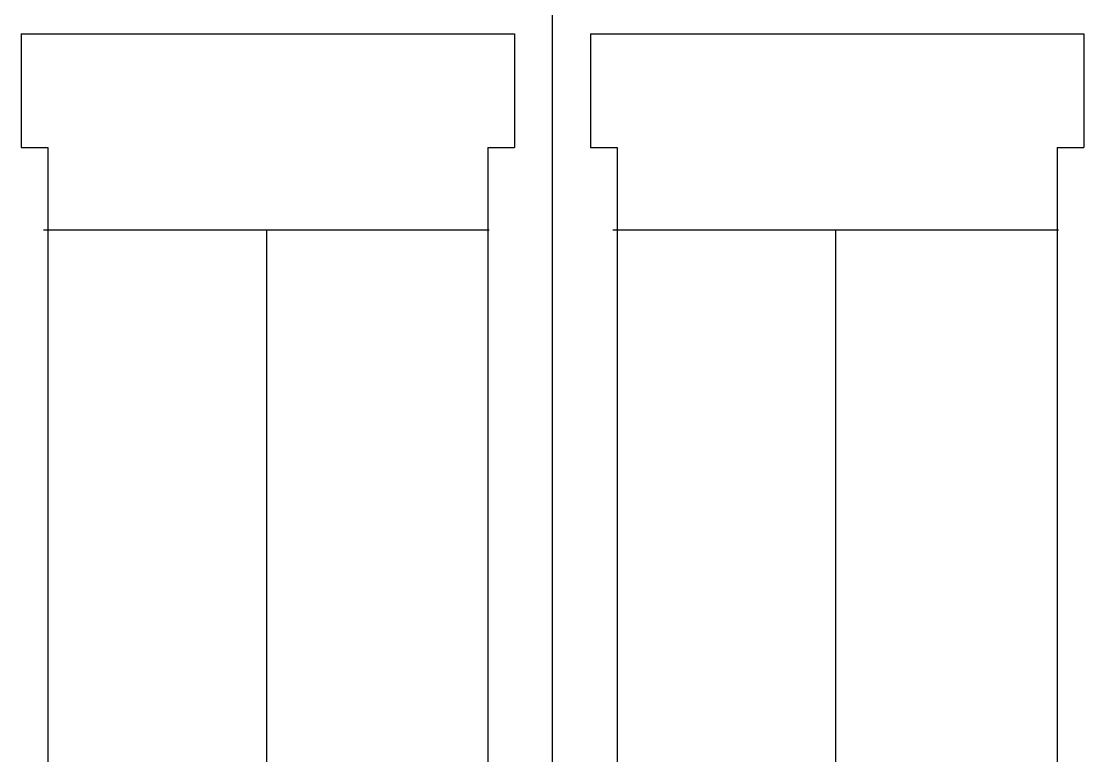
# Model space of a CAD drawing. Extents: x 10 to 656, y -396 to 292.
# Drawn here: x 270.83 to 276.5, y 111.54 to 115.46 of the extents above; entities that cross this region are included whole.
import ezdxf

# ---------------------------------------------------------------- set-up
doc = ezdxf.new("R2010")
doc.units = 0
doc.header["$LTSCALE"] = 5
doc.header["$MEASUREMENT"] = 0
doc.layers.get('0').update_dxf_attribs({"linetype": 'CONTINUOUS'})

msp = doc.modelspace()

# ---------------------------------------------------------------- linework, layer by layer
at = {"color": 7, "linetype": 'Continuous'}
for p, q in [((273.6678, 91.5889), (273.6678, 118.1086)), ((273.6678, 101.4882), (273.6678, 118.1086)), ((273.6678, 91.5889), (273.6678, 118.1086)), ((273.6678, 101.4882), (273.6678, 118.1086)), ((270.8336, 115.3959), (270.8336, 114.7885)), ((270.8336, 115.3959), (273.4653, 115.3959)), ((273.4653, 115.3959), (273.4653, 114.7885)), ((273.8702, 115.3959), (273.8702, 114.7885)), ((273.8702, 115.3959), (276.5019, 115.3959)), ((276.5019, 115.3959), (276.5019, 114.7885)), ((270.8336, 114.7885), (270.9753, 114.7885)), ((270.9753, 114.7885), (270.9753, 105.0714)), ((273.3236, 114.7885), (273.3236, 105.0714)), ((273.3236, 114.7885), (273.4653, 114.7885)), ((273.8702, 114.7885), (274.0119, 114.7885)), ((274.0119, 114.7885), (274.0119, 105.0714)), ((276.3602, 114.7885), (276.3602, 105.0714)), ((276.3602, 114.7885), (276.5019, 114.7885)), ((270.9528, 114.3499), (273.3301, 114.3499)), ((272.1414, 114.3499), (272.1414, 105.0714)), ((273.9894, 114.3499), (276.3667, 114.3499)), ((275.178, 114.3499), (275.178, 105.0714))]:
    msp.add_line(p, q, dxfattribs=at)

doc.saveas('drawing.dxf')
